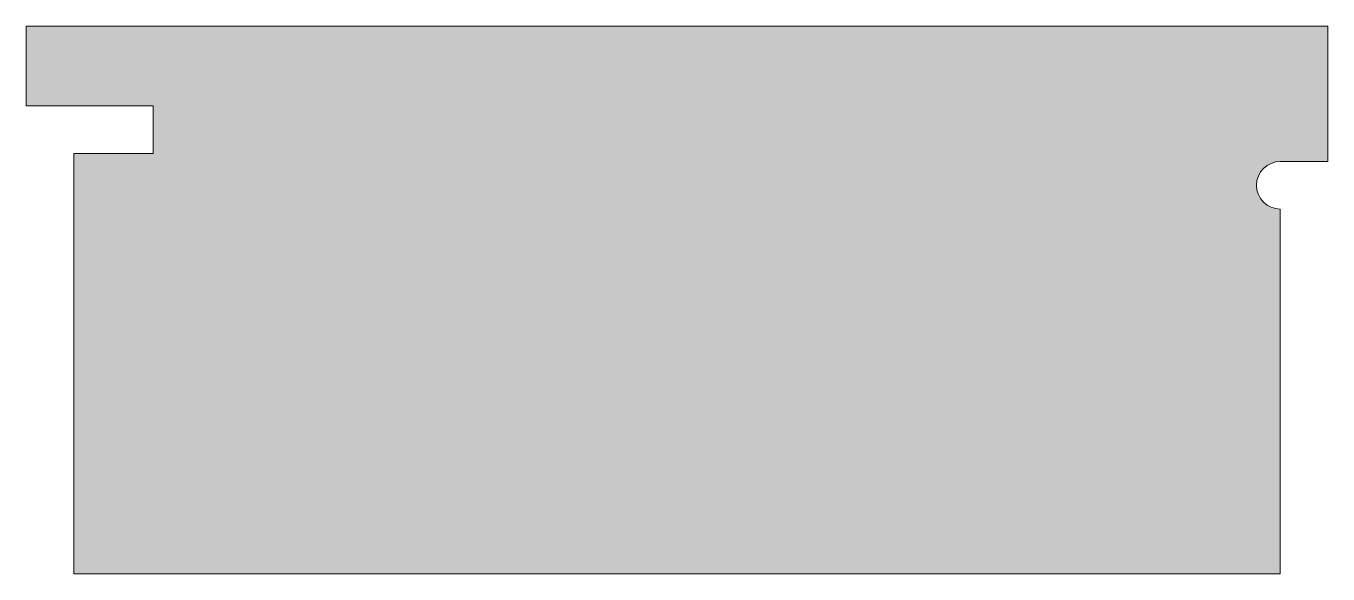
# Model space of a CAD drawing. Header units: millimetres. Extents: x 0 to 82, y -34.5 to 0.
import ezdxf

# ---------------------------------------------------------------- set-up
doc = ezdxf.new("R2010")
doc.units = ezdxf.units.MM
doc.header["$MEASUREMENT"] = 0
doc.layers.add('Layer 1', color=7, linetype='Continuous', lineweight=0)

msp = doc.modelspace()

# ---------------------------------------------------------------- hatches: boundary and pattern name
at = {"layer": 'Layer 1', "true_color": 0x231f20, "transparency": 33554687}
h = msp.add_hatch(color=250, dxfattribs=at)
h.dxf.hatch_style = 2
edge = h.paths.add_edge_path()
edge.add_spline(control_points=[(0, 0), (0, 0), (0, -5.039), (0, -5.039), (0, -5.039), (8, -5.039), (8, -5.039), (8, -5.039), (8, -8.039), (8, -8.039), (8, -8.039), (3, -8.039), (3, -8.039), (3, -8.039), (3, -34.539), (3, -34.539), (3, -34.539), (79, -34.539), (79, -34.539), (79, -34.539), (79, -11.539), (79, -11.539), (78.172, -11.539), (77.5, -10.867), (77.5, -10.039), (77.5, -9.21), (78.172, -8.539), (79, -8.539), (79, -8.539), (82, -8.539), (82, -8.539), (82, -8.539), (82, 0), (82, 0), (82, 0), (0, 0), (0, 0)], knot_values=[0, 0, 0, 0, 1, 1, 1, 2, 2, 2, 3, 3, 3, 4, 4, 4, 5, 5, 5, 6, 6, 6, 7, 7, 7, 8, 8, 8, 9, 9, 9, 10, 10, 10, 11, 11, 11, 12, 12, 12, 12], degree=3, periodic=0)

# ---------------------------------------------------------------- linework, layer by layer
at = {"layer": 'Layer 1'}
msp.add_open_spline([(0, 0), (0, 0), (0, -5.039), (0, -5.039), (0, -5.039), (8, -5.039), (8, -5.039), (8, -5.039), (8, -8.039), (8, -8.039), (8, -8.039), (3, -8.039), (3, -8.039), (3, -8.039), (3, -34.539), (3, -34.539), (3, -34.539), (79, -34.539), (79, -34.539), (79, -34.539), (79, -11.539), (79, -11.539), (78.172, -11.539), (77.5, -10.867), (77.5, -10.039), (77.5, -9.21), (78.172, -8.539), (79, -8.539), (79, -8.539), (82, -8.539), (82, -8.539), (82, -8.539), (82, 0), (82, 0), (82, 0), (0, 0), (0, 0)], degree=3, knots=[0, 0, 0, 0, 1, 1, 1, 2, 2, 2, 3, 3, 3, 4, 4, 4, 5, 5, 5, 6, 6, 6, 7, 7, 7, 8, 8, 8, 9, 9, 9, 10, 10, 10, 11, 11, 11, 12, 12, 12, 12], dxfattribs=at)

doc.saveas('drawing.dxf')
